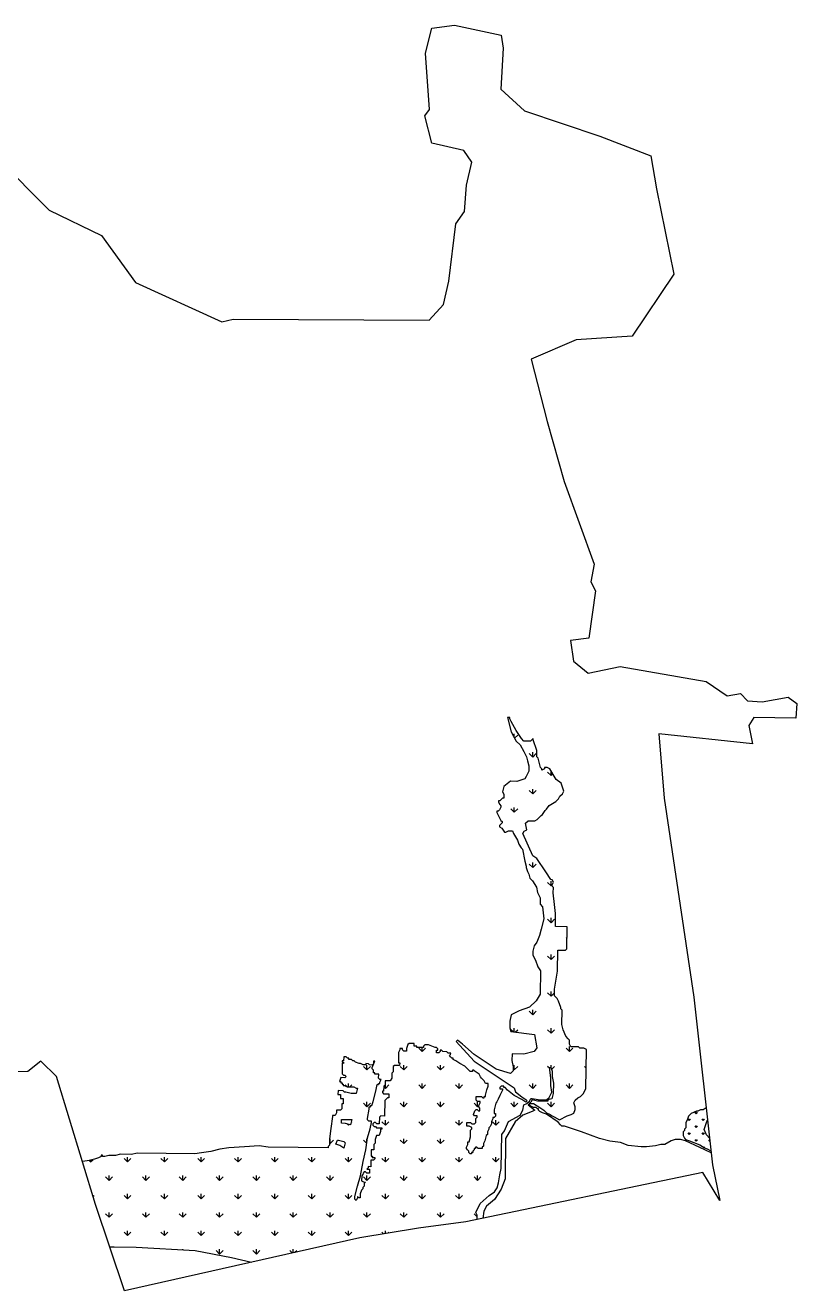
# Model space of a CAD drawing. Header units: metres. Extents: x 280246 to 285181, y 2051855 to 2056443.
# Drawn here: x 282812 to 285181, y 2051855 to 2055744 of the extents above; entities that cross this region are included whole.
import ezdxf

# ---------------------------------------------------------------- set-up
doc = ezdxf.new("R2010")
doc.units = ezdxf.units.M
doc.header["$MEASUREMENT"] = 0
doc.layers.add('MANGROOVES', color=112, linetype='Continuous')
doc.layers.add('village', color=3, linetype='Continuous')

msp = doc.modelspace()

# ---------------------------------------------------------------- linework, layer by layer
at = {"color": 3, "flags": 128}
msp.add_lwpolyline([(285154.2, 2053678.4), (285180.8, 2053659.2)], dxfattribs=at)
at = {"layer": 'MANGROOVES'}
for p, q in [((284300.2, 2053616.4), (284292.2, 2053616.5)), ((284292.2, 2053616.5), (284303.6, 2053572.3)), ((284300.1, 2053612.4), (284300.2, 2053616.4)), ((284304, 2053604.3), (284300.1, 2053612.4)), ((284319.7, 2053576.1), (284304, 2053604.3)), ((284335.4, 2053551.8), (284319.7, 2053576.1)), ((284303.6, 2053572.3), (284319.3, 2053544)), ((284319.3, 2053544), (284331.1, 2053531.9)), ((284343.3, 2053543.7), (284335.4, 2053551.8)), ((284363.3, 2053543.4), (284343.3, 2053543.7)), ((284367.4, 2053547.4), (284363.3, 2053543.4)), ((284371.4, 2053551.4), (284367.4, 2053547.4)), ((284371.4, 2053547.3), (284371.4, 2053551.4)), ((284383, 2053515.1), (284371.4, 2053547.3)), ((284331.1, 2053531.9), (284342.9, 2053511.7)), ((284342.9, 2053511.7), (284350.7, 2053495.5)), ((284382.7, 2053495.1), (284383, 2053515.1)), ((284350.7, 2053495.5), (284354.5, 2053483.5)), ((284354.5, 2053483.5), (284358.3, 2053467.4)), ((284358.3, 2053467.4), (284358.1, 2053451.4)), ((284386.7, 2053491), (284382.7, 2053495.1)), ((284394.3, 2053462.9), (284386.7, 2053491)), ((284398.2, 2053458.8), (284394.3, 2053462.9)), ((284398.2, 2053454.8), (284398.2, 2053458.8)), ((284406.3, 2053458.7), (284398.2, 2053454.8)), ((284414.3, 2053462.6), (284406.3, 2053462.7)), ((284406.3, 2053462.7), (284406.3, 2053458.7)), ((284422.3, 2053458.5), (284414.3, 2053462.6)), ((284441.9, 2053426.2), (284422.3, 2053458.5)), ((284301.6, 2053420.1), (284281.3, 2053404.3)), ((284321.6, 2053419.8), (284301.6, 2053420.1)), ((284345.7, 2053427.5), (284321.6, 2053419.8)), ((284349.9, 2053435.4), (284345.7, 2053427.5)), ((284358.1, 2053451.4), (284349.9, 2053435.4)), ((284457.7, 2053414), (284441.9, 2053426.2)), ((284281.3, 2053404.3), (284277.1, 2053388.3)), ((284277.1, 2053388.3), (284281, 2053380.3)), ((284281, 2053380.3), (284280.9, 2053368.2)), ((284453.2, 2053374), (284461.3, 2053381.9)), ((284465.4, 2053389.8), (284457.7, 2053414)), ((284461.3, 2053381.9), (284465.4, 2053389.8)), ((284268.7, 2053360.4), (284264.7, 2053360.4)), ((284264.7, 2053360.4), (284264.7, 2053356.4)), ((284264.7, 2053356.4), (284268.6, 2053348.4)), ((284268.6, 2053348.4), (284272.5, 2053344.3)), ((284272.8, 2053364.3), (284268.7, 2053360.4)), ((284272.5, 2053344.3), (284272.5, 2053340.3)), ((284276.9, 2053368.3), (284272.8, 2053364.3)), ((284280.9, 2053368.2), (284276.9, 2053368.3)), ((284412.6, 2053334.4), (284420.8, 2053346.3)), ((284420.8, 2053346.3), (284441, 2053358.1)), ((284441, 2053358.1), (284449.1, 2053366)), ((284449.1, 2053366), (284453.2, 2053374)), ((284260.3, 2053328.4), (284260.2, 2053324.4)), ((284260.2, 2053324.4), (284264.1, 2053316.4)), ((284264.3, 2053328.4), (284260.3, 2053328.4)), ((284264.1, 2053316.4), (284271.9, 2053300.2)), ((284268.4, 2053332.3), (284264.3, 2053328.4)), ((284272.5, 2053340.3), (284268.4, 2053332.3)), ((284376.1, 2053298.8), (284384.2, 2053302.7)), ((284384.2, 2053302.7), (284388.2, 2053306.7)), ((284388.2, 2053306.7), (284396.3, 2053314.6)), ((284396.3, 2053314.6), (284400.4, 2053318.6)), ((284400.4, 2053318.6), (284408.6, 2053330.5)), ((284408.6, 2053330.5), (284412.6, 2053334.4)), ((284271.8, 2053288.2), (284267.7, 2053284.3)), ((284267.7, 2053284.3), (284267.7, 2053280.3)), ((284267.7, 2053280.3), (284275.6, 2053276.1)), ((284275.8, 2053292.2), (284271.8, 2053288.2)), ((284271.9, 2053300.2), (284275.9, 2053296.2)), ((284275.6, 2053276.1), (284283.5, 2053264)), ((284275.9, 2053296.2), (284275.8, 2053292.2)), ((284283.5, 2053264), (284287.5, 2053264)), ((284287.5, 2053264), (284295.5, 2053267.9)), ((284295.5, 2053267.9), (284307.6, 2053267.7)), ((284307.6, 2053267.7), (284311.5, 2053259.6)), ((284339.5, 2053259.3), (284343.6, 2053267.2)), ((284343.6, 2053267.2), (284351.7, 2053271.1)), ((284347.9, 2053291.2), (284356.1, 2053299.1)), ((284351.7, 2053271.1), (284347.9, 2053291.2)), ((284356.1, 2053299.1), (284376.1, 2053298.8)), ((284311.5, 2053259.6), (284323.2, 2053239.4)), ((284323.2, 2053239.4), (284327.1, 2053227.4)), ((284327.1, 2053227.4), (284334.9, 2053215.2)), ((284370.6, 2053190.7), (284339.5, 2053259.3)), ((284334.9, 2053215.2), (284338.9, 2053211.2)), ((284338.9, 2053211.2), (284346.4, 2053175)), ((284382.6, 2053182.6), (284370.6, 2053190.7)), ((284346.4, 2053175), (284350.2, 2053158.9)), ((284350.2, 2053158.9), (284350.1, 2053154.9)), ((284350.1, 2053154.9), (284354, 2053142.9)), ((284410.1, 2053142.1), (284382.6, 2053182.6)), ((284354, 2053142.9), (284357.9, 2053134.8)), ((284357.9, 2053134.8), (284361.7, 2053122.7)), ((284361.7, 2053122.7), (284369.6, 2053114.6)), ((284369.6, 2053114.6), (284381.4, 2053094.4)), ((284425.8, 2053117.9), (284410.1, 2053142.1)), ((284429.8, 2053117.8), (284425.8, 2053117.9)), ((284429.6, 2053101.8), (284433.7, 2053109.8)), ((284433.7, 2053109.8), (284429.8, 2053117.8)), ((284381.4, 2053094.4), (284385.2, 2053078.3)), ((284385.2, 2053078.3), (284393, 2053062.2)), ((284429.5, 2053097.8), (284429.6, 2053101.8)), ((284433.5, 2053093.7), (284429.5, 2053097.8)), ((284433.2, 2053077.7), (284433.5, 2053093.7)), ((284436.8, 2053041.6), (284433.2, 2053077.7)), ((284393, 2053062.2), (284392.7, 2053042.2)), ((284392.7, 2053042.2), (284400.6, 2053034.1)), ((284400.6, 2053034.1), (284404.1, 2052997.9)), ((284440.4, 2053013.5), (284436.8, 2053041.6)), ((284404.1, 2052997.9), (284395.7, 2052966)), ((284439.9, 2052973.4), (284440.4, 2053013.5)), ((284395.7, 2052966), (284391.4, 2052946)), ((284475.9, 2052973), (284439.9, 2052973.4)), ((284475, 2052904.8), (284475.9, 2052973)), ((284375, 2052914.2), (284370.8, 2052898.2)), ((284383.1, 2052926.1), (284375, 2052914.2)), ((284391.4, 2052946), (284383.1, 2052926.1)), ((284370.8, 2052898.2), (284370.6, 2052886.2)), ((284370.6, 2052886.2), (284378.4, 2052870.1)), ((284446.1, 2052837.1), (284446.9, 2052901.2)), ((284446.9, 2052901.2), (284471, 2052900.9)), ((284471, 2052900.9), (284475, 2052904.8)), ((284378.4, 2052870.1), (284386.1, 2052849.9)), ((284386.1, 2052849.9), (284394, 2052837.8)), ((284394, 2052837.8), (284393, 2052765.7)), ((284437.3, 2052781.1), (284446.1, 2052837.1)), ((284393, 2052765.7), (284380.8, 2052745.8)), ((284437, 2052761.1), (284437.3, 2052781.1)), ((284445, 2052753), (284437, 2052761.1)), ((284360.5, 2052726.1), (284328.3, 2052714.5)), ((284380.8, 2052745.8), (284360.5, 2052726.1)), ((284448.8, 2052744.9), (284445, 2052753)), ((284456.6, 2052724.8), (284448.8, 2052744.9)), ((284456.5, 2052720.8), (284456.6, 2052724.8)), ((284460.5, 2052716.7), (284456.5, 2052720.8)), ((284299.8, 2052682.8), (284299.5, 2052662.7)), ((284304.1, 2052702.8), (284299.8, 2052682.8)), ((284328.3, 2052714.5), (284304.1, 2052702.8)), ((284459.9, 2052672.6), (284460.5, 2052716.7)), ((284299.5, 2052662.7), (284303.4, 2052650.7)), ((284303.4, 2052650.7), (284375.4, 2052641.7)), ((284375.4, 2052641.7), (284382.8, 2052601.5)), ((284463.7, 2052656.6), (284459.9, 2052672.6)), ((284471.4, 2052636.4), (284463.7, 2052656.6)), ((283986.3, 2052610.8), (283982.2, 2052598.8)), ((283990.4, 2052614.8), (283986.3, 2052610.8)), ((284006.4, 2052614.6), (283990.4, 2052614.8)), ((284006.3, 2052606.5), (284006.4, 2052614.6)), ((284014.3, 2052606.4), (284006.3, 2052606.5)), ((284014.3, 2052602.4), (284014.3, 2052606.4)), ((284034.3, 2052602.2), (284014.3, 2052602.4)), ((284038.4, 2052610.1), (284034.3, 2052606.2)), ((284034.3, 2052606.2), (284034.3, 2052602.2)), ((284050.4, 2052610), (284038.4, 2052610.1)), ((284070.3, 2052601.7), (284050.4, 2052610)), ((284138.8, 2052624.8), (284134.7, 2052620.9)), ((284134.7, 2052620.9), (284190, 2052560)), ((284154.6, 2052612.6), (284138.8, 2052624.8)), ((284190.2, 2052580.1), (284154.6, 2052612.6)), ((284479.3, 2052628.3), (284471.4, 2052636.4)), ((284483.3, 2052624.2), (284479.3, 2052628.3)), ((284483.1, 2052612.2), (284483.3, 2052624.2)), ((284487, 2052604.2), (284483.1, 2052612.2)), ((284511.1, 2052603.8), (284487, 2052604.2)), ((284515, 2052599.8), (284511.1, 2052603.8)), ((283789.5, 2052573.4), (283789.4, 2052561.3)), ((283797.5, 2052573.3), (283789.5, 2052573.4)), ((283801.5, 2052569.2), (283797.5, 2052573.3)), ((283805.5, 2052569.1), (283801.5, 2052569.2)), ((283805.4, 2052565.1), (283805.5, 2052569.1)), ((283813.4, 2052565), (283805.4, 2052565.1)), ((283817.4, 2052561), (283813.4, 2052565)), ((283958, 2052587.1), (283957.5, 2052555.1)), ((283962.1, 2052595.1), (283958, 2052587.1)), ((283970.1, 2052599), (283962.1, 2052599.1)), ((283962.1, 2052599.1), (283962.1, 2052595.1)), ((283970.1, 2052595), (283970.1, 2052599)), ((283974, 2052590.9), (283970.1, 2052595)), ((283982.1, 2052590.8), (283974, 2052590.9)), ((283982.2, 2052598.8), (283982.1, 2052590.8)), ((284074.3, 2052601.6), (284070.3, 2052601.7)), ((284074.1, 2052585.6), (284074.2, 2052593.6)), ((284082.1, 2052585.5), (284074.1, 2052585.6)), ((284074.2, 2052593.6), (284078.2, 2052593.6)), ((284078.3, 2052597.6), (284074.3, 2052601.6)), ((284078.2, 2052593.6), (284078.3, 2052597.6)), ((284086.2, 2052589.5), (284082.1, 2052585.5)), ((284086.3, 2052593.5), (284086.2, 2052589.5)), ((284090.3, 2052593.4), (284086.3, 2052593.5)), ((284094.2, 2052589.3), (284090.3, 2052593.4)), ((284106.2, 2052589.2), (284094.2, 2052589.3)), ((284110.2, 2052585.1), (284106.2, 2052589.2)), ((284118.2, 2052585), (284110.2, 2052585.1)), ((284114.1, 2052577.1), (284118.1, 2052581)), ((284118, 2052573), (284114.1, 2052577.1)), ((284122, 2052568.9), (284118, 2052573)), ((284118.1, 2052581), (284118.2, 2052585)), ((284126, 2052568.9), (284122, 2052568.9)), ((284125.9, 2052564.9), (284126, 2052568.9)), ((284133.9, 2052560.8), (284125.9, 2052564.9)), ((284257.8, 2052535.1), (284190.2, 2052580.1)), ((284306.5, 2052582.5), (284306.2, 2052562.5)), ((284342.5, 2052582), (284306.5, 2052582.5)), ((284374.7, 2052589.6), (284342.5, 2052582)), ((284382.8, 2052601.5), (284374.7, 2052589.6)), ((284527, 2052599.6), (284515, 2052599.8)), ((284535, 2052595.5), (284527, 2052599.6)), ((284533.4, 2052475.3), (284535, 2052595.5)), ((283785.2, 2052553.4), (283784.8, 2052521.3)), ((283789.4, 2052561.3), (283784.9, 2052561.3)), ((283784.9, 2052561.3), (283785.3, 2052557.4)), ((283789.3, 2052553.3), (283785.2, 2052553.4)), ((283785.3, 2052557.4), (283789.3, 2052557.3)), ((283789.3, 2052557.3), (283789.3, 2052553.3)), ((283821.4, 2052560.9), (283817.4, 2052561)), ((283825.4, 2052556.9), (283821.4, 2052560.9)), ((283837.3, 2052552.7), (283825.4, 2052556.9)), ((283841.3, 2052552.6), (283837.3, 2052552.7)), ((283849.3, 2052548.5), (283841.3, 2052552.6)), ((283857.3, 2052548.4), (283849.3, 2052548.5)), ((283865.4, 2052552.3), (283857.3, 2052552.4)), ((283857.3, 2052552.4), (283857.3, 2052548.4)), ((283869.3, 2052548.3), (283865.4, 2052552.3)), ((283877.3, 2052548.2), (283869.3, 2052548.3)), ((283877.2, 2052540.1), (283885.5, 2052560.1)), ((283877.2, 2052536.1), (283877.2, 2052540.1)), ((283881.1, 2052532.1), (283877.2, 2052536.1)), ((283881.4, 2052552.1), (283877.3, 2052548.2)), ((283881, 2052524.1), (283881.1, 2052532.1)), ((283881.5, 2052560.1), (283881.4, 2052552.1)), ((283885.5, 2052560.1), (283881.5, 2052560.1)), ((283941.1, 2052527.3), (283937.1, 2052523.3)), ((283941.4, 2052543.3), (283941.1, 2052527.3)), ((283945.4, 2052547.2), (283941.4, 2052543.3)), ((283961.4, 2052547), (283945.4, 2052547.2)), ((283957.5, 2052555.1), (283961.5, 2052555)), ((283961.5, 2052555), (283961.4, 2052547)), ((284145.8, 2052552.6), (284133.9, 2052560.8)), ((284161.7, 2052544.4), (284145.8, 2052552.6)), ((284165.7, 2052540.3), (284161.7, 2052544.4)), ((284177.5, 2052528.1), (284165.7, 2052540.3)), ((284185.5, 2052528), (284177.5, 2052528.1)), ((284185.6, 2052532), (284185.5, 2052528)), ((284189.6, 2052532), (284185.6, 2052532)), ((284193.6, 2052527.9), (284189.6, 2052532)), ((284190, 2052560), (284313.1, 2052478.2)), ((284205.5, 2052519.7), (284193.6, 2052527.9)), ((284301.7, 2052522.5), (284257.8, 2052535.1)), ((284309.8, 2052530.4), (284301.7, 2052522.5)), ((284306.2, 2052562.5), (284309.9, 2052542.4)), ((284309.9, 2052542.4), (284309.8, 2052530.4)), ((284425.7, 2052508.8), (284422.1, 2052540.9)), ((284422.1, 2052540.9), (284426.1, 2052540.9)), ((284426.1, 2052540.9), (284429.9, 2052528.8)), ((284429.9, 2052528.8), (284429.7, 2052512.8)), ((283780.7, 2052509.4), (283776.5, 2052497.4)), ((283776.5, 2052497.4), (283780.5, 2052497.3)), ((283780.5, 2052497.3), (283780.4, 2052493.3)), ((283780.4, 2052493.3), (283784.4, 2052493.3)), ((283792.7, 2052509.2), (283780.7, 2052509.4)), ((283784.4, 2052493.3), (283784.4, 2052489.3)), ((283784.4, 2052489.3), (283788.4, 2052489.2)), ((283784.8, 2052521.3), (283788.8, 2052517.3)), ((283788.4, 2052489.2), (283788.3, 2052485.2)), ((283788.8, 2052517.3), (283792.8, 2052517.2)), ((283796.7, 2052513.2), (283792.7, 2052509.2)), ((283792.8, 2052517.2), (283796.7, 2052513.2)), ((283885, 2052524), (283881, 2052524.1)), ((283885, 2052520), (283885, 2052524)), ((283897, 2052519.8), (283885, 2052520)), ((283888.3, 2052467.9), (283892.5, 2052487.8)), ((283892.5, 2052487.8), (283896.6, 2052487.8)), ((283896.6, 2052487.8), (283896.6, 2052491.8)), ((283896.6, 2052491.8), (283900.6, 2052491.7)), ((283896.8, 2052507.8), (283897, 2052519.8)), ((283900.8, 2052503.8), (283896.8, 2052507.8)), ((283900.6, 2052491.7), (283900.7, 2052495.7)), ((283900.7, 2052495.7), (283904.8, 2052503.7)), ((283904.8, 2052503.7), (283900.8, 2052503.8)), ((283916.6, 2052487.5), (283912.5, 2052483.6)), ((283916.7, 2052499.5), (283916.6, 2052487.5)), ((283932.8, 2052499.3), (283916.7, 2052499.5)), ((283936.9, 2052507.3), (283932.8, 2052499.3)), ((283937.1, 2052523.3), (283936.9, 2052507.3)), ((284209.4, 2052511.7), (284205.5, 2052519.7)), ((284213.3, 2052507.6), (284209.4, 2052511.7)), ((284221.2, 2052499.5), (284213.3, 2052507.6)), ((284225.1, 2052491.4), (284221.2, 2052499.5)), ((284233.1, 2052491.3), (284225.1, 2052491.4)), ((284233, 2052483.3), (284233.1, 2052491.3)), ((284425.4, 2052484.8), (284425.7, 2052508.8)), ((284429.7, 2052512.8), (284433.5, 2052492.7)), ((284433.5, 2052492.7), (284433, 2052460.6)), ((283772.1, 2052469.4), (283772, 2052457.4)), ((283772, 2052457.4), (283780, 2052457.3)), ((283788.1, 2052469.2), (283772.1, 2052469.4)), ((283780, 2052457.3), (283779.8, 2052445.3)), ((283792.1, 2052465.1), (283788.1, 2052469.2)), ((283788.3, 2052485.2), (283792.4, 2052485.2)), ((283796.1, 2052465.1), (283792.1, 2052465.1)), ((283792.4, 2052485.2), (283800.3, 2052481.1)), ((283812.1, 2052460.9), (283796.1, 2052465.1)), ((283800.3, 2052481.1), (283820.3, 2052480.8)), ((283828.1, 2052460.7), (283812.1, 2052460.9)), ((283820.3, 2052480.8), (283828.3, 2052476.7)), ((283832.3, 2052476.6), (283828.1, 2052460.7)), ((283828.3, 2052476.7), (283832.3, 2052476.6)), ((283879.8, 2052435.9), (283888.3, 2052467.9)), ((283912.3, 2052467.5), (283908.3, 2052467.6)), ((283908.3, 2052467.6), (283908.3, 2052463.6)), ((283908.3, 2052463.6), (283912.2, 2052459.5)), ((283912.2, 2052459.5), (283928.2, 2052459.3)), ((283912.5, 2052483.6), (283912.3, 2052467.5)), ((283924.1, 2052447.4), (283920, 2052443.4)), ((283928.1, 2052447.3), (283924.1, 2052447.4)), ((283928.2, 2052459.3), (283928.1, 2052447.3)), ((284196.4, 2052439.7), (284196.6, 2052451.7)), ((284196.6, 2052451.7), (284212.6, 2052451.5)), ((284212.6, 2052451.5), (284216.5, 2052447.5)), ((284216.5, 2052447.5), (284220.5, 2052447.4)), ((284220.5, 2052447.4), (284220.6, 2052451.4)), ((284220.6, 2052451.4), (284224.6, 2052451.4)), ((284224.6, 2052455.4), (284228.9, 2052471.4)), ((284224.6, 2052451.4), (284224.6, 2052455.4)), ((284228.9, 2052471.4), (284233, 2052483.3)), ((284268.7, 2052454.8), (284264.5, 2052442.8)), ((284276.9, 2052470.7), (284268.7, 2052454.8)), ((284273.1, 2052482.8), (284269, 2052478.8)), ((284269, 2052478.8), (284269, 2052474.8)), ((284269, 2052474.8), (284277, 2052474.7)), ((284281.1, 2052482.7), (284273.1, 2052482.8)), ((284277, 2052474.7), (284276.9, 2052470.7)), ((284281, 2052478.7), (284281.1, 2052482.7)), ((284285.1, 2052478.6), (284281, 2052478.7)), ((284293, 2052470.5), (284285.1, 2052478.6)), ((284312.8, 2052454.2), (284293, 2052470.5)), ((284336.6, 2052441.9), (284312.8, 2052454.2)), ((284313.1, 2052478.2), (284316.9, 2052466.2)), ((284316.9, 2052466.2), (284336.8, 2052449.9)), ((284336.8, 2052449.9), (284348.7, 2052441.7)), ((284412.8, 2052440.9), (284420.9, 2052448.8)), ((284420.9, 2052448.8), (284429.1, 2052464.7)), ((284429.1, 2052464.7), (284425.4, 2052484.8)), ((284433, 2052460.6), (284428.8, 2052444.6)), ((284500.9, 2052439.7), (284509, 2052447.6)), ((284509, 2052447.6), (284517.1, 2052451.5)), ((284517.1, 2052451.5), (284525.2, 2052459.4)), ((284525.2, 2052459.4), (284533.4, 2052475.3)), ((283767.3, 2052409.4), (283767.2, 2052401.4)), ((283779.3, 2052409.2), (283767.3, 2052409.4)), ((283783.4, 2052413.2), (283779.3, 2052409.2)), ((283779.8, 2052445.3), (283787.8, 2052445.2)), ((283783.6, 2052429.2), (283783.4, 2052413.2)), ((283787.6, 2052429.1), (283783.6, 2052429.2)), ((283787.8, 2052445.2), (283787.6, 2052429.1)), ((283863.1, 2052384.1), (283867.5, 2052412)), ((283867.5, 2052412), (283867.6, 2052420.1)), ((283867.6, 2052420.1), (283871.6, 2052420)), ((283871.6, 2052420), (283871.7, 2052424)), ((283871.7, 2052424), (283875.7, 2052424)), ((283875.7, 2052424), (283879.8, 2052435.9)), ((283915.9, 2052439.4), (283915.3, 2052391.4)), ((283920, 2052443.4), (283915.9, 2052439.4)), ((284187.8, 2052395.8), (284192, 2052407.7)), ((284192, 2052407.7), (284196, 2052411.7)), ((284196, 2052411.7), (284200, 2052411.6)), ((284200.3, 2052435.7), (284196.4, 2052439.7)), ((284200, 2052411.6), (284204, 2052407.6)), ((284208.4, 2052435.6), (284200.3, 2052435.7)), ((284204, 2052407.6), (284208, 2052407.5)), ((284204.1, 2052419.6), (284204.2, 2052423.6)), ((284208.1, 2052415.5), (284204.1, 2052419.6)), ((284204.2, 2052423.6), (284208.3, 2052431.6)), ((284208, 2052407.5), (284208.1, 2052415.5)), ((284208.3, 2052431.6), (284208.4, 2052435.6)), ((284252.1, 2052410.9), (284251.9, 2052398.9)), ((284256.4, 2052430.9), (284252.1, 2052410.9)), ((284260.4, 2052434.9), (284256.4, 2052430.9)), ((284264.5, 2052442.8), (284260.4, 2052434.9)), ((284332, 2052393.8), (284340.2, 2052409.8)), ((284348.7, 2052434.3), (284336.6, 2052441.9)), ((284340.2, 2052409.8), (284342.7, 2052425.7)), ((284342.7, 2052425.7), (284352.5, 2052429.6)), ((284348.7, 2052441.7), (284352.6, 2052437.6)), ((284352.6, 2052437.6), (284348.7, 2052434.3)), ((284352.5, 2052429.6), (284360.6, 2052437.5)), ((284360.5, 2052429.5), (284356.5, 2052425.6)), ((284356.5, 2052425.6), (284376.3, 2052409.3)), ((284364.6, 2052433.5), (284360.5, 2052429.5)), ((284360.5, 2052425.5), (284360.5, 2052429.5)), ((284360.5, 2052429.5), (284372.5, 2052429.4)), ((284364.4, 2052421.5), (284360.5, 2052425.5)), ((284360.6, 2052437.5), (284364.7, 2052445.5)), ((284372.4, 2052417.4), (284364.4, 2052421.5)), ((284368.7, 2052441.4), (284364.6, 2052433.5)), ((284364.7, 2052445.5), (284368.7, 2052445.4)), ((284376.3, 2052409.3), (284368.2, 2052405.4)), ((284368.7, 2052445.4), (284392.7, 2052441.1)), ((284384.7, 2052437.2), (284368.7, 2052441.4)), ((284380.4, 2052417.2), (284372.4, 2052417.4)), ((284372.5, 2052429.4), (284392.4, 2052417.1)), ((284384.3, 2052413.2), (284380.4, 2052417.2)), ((284388.3, 2052413.1), (284384.3, 2052413.2)), ((284416.7, 2052436.8), (284384.7, 2052437.2)), ((284388.3, 2052409.1), (284388.3, 2052413.1)), ((284392.2, 2052405.1), (284388.3, 2052409.1)), ((284392.4, 2052417.1), (284404.3, 2052408.9)), ((284392.7, 2052441.1), (284412.8, 2052440.9)), ((284404.3, 2052408.9), (284412.2, 2052400.8)), ((284416.8, 2052440.8), (284416.7, 2052436.8)), ((284428.8, 2052444.6), (284416.8, 2052440.8)), ((284496.3, 2052399.7), (284500.5, 2052411.6)), ((284496.8, 2052431.7), (284500.9, 2052439.7)), ((284500.6, 2052419.7), (284496.8, 2052431.7)), ((284500.5, 2052411.6), (284500.6, 2052419.7)), ((284885.1, 2052410.5), (284877, 2052406.6)), ((284893.1, 2052410.4), (284885.1, 2052410.5)), ((284902.9, 2052416.8), (284893.1, 2052410.4)), ((283755, 2052389.5), (283750.5, 2052353.5)), ((283755.1, 2052393.5), (283755, 2052389.5)), ((283763.1, 2052393.4), (283755.1, 2052393.5)), ((283767.2, 2052401.4), (283763.1, 2052393.4)), ((283782.8, 2052369.1), (283783, 2052381.1)), ((283794.8, 2052368.9), (283782.8, 2052369.1)), ((283782.8, 2052369.1), (283782.8, 2052369.1)), ((283783, 2052381.1), (283787, 2052381.1)), ((283787, 2052381.1), (283815, 2052380.7)), ((283810.8, 2052364.7), (283794.8, 2052368.9)), ((283815, 2052380.7), (283810.8, 2052364.7)), ((283863.1, 2052380), (283863.1, 2052384.1)), ((283867, 2052376), (283863.1, 2052380)), ((283875, 2052375.9), (283867, 2052376)), ((283870.7, 2052351.9), (283875, 2052371.9)), ((283875, 2052371.9), (283875, 2052375.9)), ((283883, 2052371.8), (283878.9, 2052367.8)), ((283887, 2052371.7), (283883, 2052371.8)), ((283890.9, 2052367.7), (283887, 2052371.7)), ((283899.2, 2052387.6), (283899, 2052367.5)), ((283903.3, 2052391.5), (283899.2, 2052387.6)), ((283915.3, 2052391.4), (283903.3, 2052391.5)), ((284167.3, 2052360), (284167.4, 2052372)), ((284167.4, 2052372), (284179.5, 2052371.8)), ((284179.5, 2052371.8), (284183.4, 2052367.8)), ((284191.7, 2052391.7), (284187.8, 2052395.8)), ((284191.4, 2052367.7), (284195.5, 2052371.6)), ((284199.8, 2052391.6), (284191.7, 2052391.7)), ((284195.5, 2052371.6), (284195.6, 2052383.6)), ((284195.6, 2052383.6), (284199.7, 2052387.6)), ((284199.7, 2052387.6), (284199.8, 2052391.6)), ((284243.6, 2052375), (284243.5, 2052367)), ((284247.7, 2052382.9), (284243.6, 2052375)), ((284247.8, 2052387), (284247.7, 2052382.9)), ((284251.8, 2052386.9), (284247.8, 2052387)), ((284255.8, 2052390.9), (284251.8, 2052386.9)), ((284251.9, 2052398.9), (284255.9, 2052398.9)), ((284255.9, 2052398.9), (284255.8, 2052390.9)), ((284283.3, 2052346.4), (284295.7, 2052374.3)), ((284315.7, 2052374), (284287, 2052322.3)), ((284295.7, 2052374.3), (284332, 2052393.8)), ((284340, 2052393.7), (284315.7, 2052374)), ((284368.2, 2052405.4), (284340, 2052393.7)), ((284400.2, 2052401), (284392.2, 2052405.1)), ((284412.2, 2052396.8), (284400.2, 2052401)), ((284412.2, 2052400.8), (284424.2, 2052396.6)), ((284447.9, 2052372.3), (284412.2, 2052396.8)), ((284424.2, 2052396.6), (284428.1, 2052392.6)), ((284428.1, 2052392.6), (284436.1, 2052388.5)), ((284436.1, 2052388.5), (284452, 2052380.2)), ((284455.8, 2052364.1), (284447.9, 2052372.3)), ((284452, 2052380.2), (284476.2, 2052391.9)), ((284476.2, 2052391.9), (284488.3, 2052395.8)), ((284488.3, 2052395.8), (284496.3, 2052399.7)), ((284840.5, 2052371.1), (284840.3, 2052355)), ((284844.6, 2052379), (284840.5, 2052371.1)), ((284848.8, 2052391), (284844.6, 2052379)), ((284852.8, 2052394.9), (284848.8, 2052391)), ((284856.9, 2052398.9), (284852.8, 2052394.9)), ((284873, 2052406.7), (284856.9, 2052398.9)), ((284877, 2052406.6), (284873, 2052406.7)), ((284896.3, 2052350.3), (284904.7, 2052374.2)), ((284904.7, 2052374.2), (284907.3, 2052378)), ((283750.5, 2052353.5), (283746.1, 2052321.5)), ((283862.3, 2052324), (283870.7, 2052351.9)), ((283878.9, 2052367.8), (283878.9, 2052363.8)), ((283878.9, 2052363.8), (283882.8, 2052359.7)), ((283882.8, 2052359.7), (283886.8, 2052359.7)), ((283890.5, 2052331.6), (283886.3, 2052319.6)), ((283886.8, 2052359.7), (283890.8, 2052355.6)), ((283898.5, 2052331.5), (283890.5, 2052331.6)), ((283890.8, 2052355.6), (283906.8, 2052355.4)), ((283899, 2052367.5), (283890.9, 2052367.7)), ((283902.6, 2052343.5), (283898.5, 2052331.5)), ((283902.8, 2052351.5), (283902.6, 2052343.5)), ((283906.8, 2052351.4), (283902.8, 2052351.5)), ((283906.8, 2052355.4), (283906.8, 2052351.4)), ((284175.3, 2052359.9), (284167.3, 2052360)), ((284183.3, 2052355.8), (284175.3, 2052359.9)), ((284178.9, 2052327.8), (284179.1, 2052347.8)), ((284179.1, 2052347.8), (284183.2, 2052351.7)), ((284183.2, 2052351.7), (284183.3, 2052355.8)), ((284183.4, 2052367.8), (284191.4, 2052367.7)), ((284227, 2052331.1), (284222.8, 2052315.2)), ((284231.1, 2052335.1), (284227, 2052331.1)), ((284231.2, 2052343.1), (284231.1, 2052335.1)), ((284235.3, 2052351.1), (284231.2, 2052343.1)), ((284239.4, 2052359), (284235.3, 2052355.1)), ((284235.3, 2052355.1), (284235.3, 2052351.1)), ((284243.5, 2052367), (284239.4, 2052359)), ((284273.7, 2052230.3), (284275.1, 2052334.5)), ((284275.1, 2052334.5), (284283.3, 2052346.4)), ((284459.8, 2052360.1), (284455.8, 2052364.1)), ((284467.8, 2052360), (284459.8, 2052360.1)), ((284479.7, 2052355.8), (284467.8, 2052360)), ((284519.6, 2052343.3), (284479.7, 2052355.8)), ((284575.4, 2052322.5), (284519.6, 2052343.3)), ((284832.1, 2052343.1), (284832, 2052331.1)), ((284832, 2052331.1), (284835.9, 2052323)), ((284836.2, 2052347.1), (284832.1, 2052343.1)), ((284840.3, 2052355), (284836.2, 2052351.1)), ((284836.2, 2052351.1), (284836.2, 2052347.1)), ((284904.1, 2052334.1), (284896.3, 2052350.3)), ((284913.6, 2052322), (284904.1, 2052334.1)), ((283437.2, 2052293.5), (283409.1, 2052289.9)), ((283485.4, 2052296.9), (283437.2, 2052293.5)), ((283529.5, 2052300.3), (283485.4, 2052296.9)), ((283557.5, 2052296), (283529.5, 2052300.3)), ((283741.7, 2052293.5), (283557.5, 2052296)), ((283741.8, 2052297.5), (283741.7, 2052293.5)), ((283745.8, 2052301.5), (283741.8, 2052297.5)), ((283746.1, 2052321.5), (283745.8, 2052301.5)), ((283765.9, 2052305.2), (283770.1, 2052317.2)), ((283777.9, 2052301), (283765.9, 2052305.2)), ((283765.9, 2052305.2), (283765.9, 2052305.2)), ((283770.1, 2052317.2), (283774.1, 2052317.1)), ((283774.1, 2052317.1), (283790.1, 2052312.9)), ((283789.8, 2052292.9), (283777.9, 2052301)), ((283794, 2052308.8), (283789.8, 2052292.9)), ((283790.1, 2052312.9), (283794, 2052308.8)), ((283857.8, 2052288), (283862.3, 2052324)), ((283882.1, 2052303.7), (283881.9, 2052287.6)), ((283886.1, 2052307.6), (283882.1, 2052303.7)), ((283886.3, 2052319.6), (283886.1, 2052307.6)), ((284166.4, 2052295.9), (284170.5, 2052303.8)), ((284166.4, 2052291.9), (284166.4, 2052295.9)), ((284170.3, 2052287.8), (284166.4, 2052291.9)), ((284170.5, 2052303.8), (284170.7, 2052311.8)), ((284170.7, 2052311.8), (284174.7, 2052311.8)), ((284174.7, 2052311.8), (284178.9, 2052327.8)), ((284194.4, 2052291.5), (284190.4, 2052291.5)), ((284190.4, 2052291.5), (284190.4, 2052287.5)), ((284194.5, 2052295.5), (284194.4, 2052291.5)), ((284198.5, 2052295.4), (284194.5, 2052295.5)), ((284202.4, 2052291.4), (284198.5, 2052295.4)), ((284214.5, 2052291.2), (284202.4, 2052291.4)), ((284218.6, 2052299.2), (284214.5, 2052295.2)), ((284214.5, 2052295.2), (284214.5, 2052291.2)), ((284218.7, 2052307.2), (284218.6, 2052299.2)), ((284222.8, 2052315.2), (284218.7, 2052307.2)), ((284287, 2052322.3), (284285.3, 2052198.1)), ((284607.4, 2052314), (284575.4, 2052322.5)), ((284639.4, 2052309.6), (284607.4, 2052314)), ((284663.3, 2052301.3), (284639.4, 2052309.6)), ((284703.3, 2052296.7), (284663.3, 2052301.3)), ((284719.3, 2052296.5), (284703.3, 2052296.7)), ((284747.4, 2052300.2), (284719.3, 2052296.5)), ((284763.5, 2052304), (284747.4, 2052300.2)), ((284775.5, 2052303.8), (284763.5, 2052304)), ((284795.7, 2052315.6), (284775.5, 2052303.8)), ((284807.8, 2052319.4), (284795.7, 2052315.6)), ((284823.8, 2052319.2), (284807.8, 2052319.4)), ((284839.8, 2052315), (284823.8, 2052319.2)), ((284835.9, 2052323), (284839.8, 2052319)), ((284839.8, 2052319), (284851.8, 2052314.8)), ((284883.6, 2052294.3), (284839.8, 2052315)), ((284851.8, 2052314.8), (284883.7, 2052302.4)), ((284918.5, 2052278.2), (284883.6, 2052294.3)), ((284883.7, 2052302.4), (284891.6, 2052298.2)), ((284891.6, 2052298.2), (284895.6, 2052294.2)), ((284895.6, 2052294.2), (284907.5, 2052290)), ((283008, 2052255.2), (282988, 2052251.4)), ((283024.1, 2052259), (283008, 2052255.2)), ((283036.2, 2052262.8), (283024.1, 2052259)), ((283044.3, 2052266.7), (283036.2, 2052262.8)), ((283048.3, 2052270.7), (283044.3, 2052270.7)), ((283044.3, 2052270.7), (283044.3, 2052266.7)), ((283048.3, 2052266.7), (283048.3, 2052270.7)), ((283056.3, 2052266.6), (283048.3, 2052266.7)), ((283068.3, 2052270.4), (283056.3, 2052266.6)), ((283088.4, 2052270.1), (283068.3, 2052270.4)), ((283104.4, 2052273.9), (283088.4, 2052270.1)), ((283136.5, 2052273.5), (283104.4, 2052273.9)), ((283156.6, 2052277.2), (283136.5, 2052273.5)), ((283332.8, 2052274.9), (283156.6, 2052277.2)), ((283352.9, 2052278.6), (283332.8, 2052274.9)), ((283381, 2052282.3), (283352.9, 2052278.6)), ((283409.1, 2052289.9), (283381, 2052282.3)), ((283840.8, 2052208), (283849.3, 2052252)), ((283849.3, 2052252), (283857.8, 2052288)), ((283873.4, 2052255.7), (283873.2, 2052235.7)), ((283881.4, 2052255.6), (283873.4, 2052255.7)), ((283873.9, 2052287.7), (283873.6, 2052267.7)), ((283873.6, 2052267.7), (283877.6, 2052267.7)), ((283881.9, 2052287.6), (283873.9, 2052287.7)), ((283877.6, 2052267.7), (283877.5, 2052263.6)), ((283877.5, 2052263.6), (283885.6, 2052263.5)), ((283885.5, 2052259.5), (283881.4, 2052255.6)), ((283885.6, 2052263.5), (283885.5, 2052259.5)), ((284174.3, 2052283.7), (284170.3, 2052287.8)), ((284174.2, 2052279.7), (284174.3, 2052283.7)), ((284178.2, 2052275.7), (284174.2, 2052279.7)), ((284182.2, 2052275.6), (284178.2, 2052275.7)), ((284186.3, 2052279.6), (284182.2, 2052279.6)), ((284182.2, 2052279.6), (284182.2, 2052275.6)), ((284190.4, 2052287.5), (284186.3, 2052283.6)), ((284186.3, 2052283.6), (284186.3, 2052279.6)), ((284907.5, 2052290), (284915.5, 2052285.9)), ((284915.5, 2052285.9), (284917.8, 2052284.7)), ((282988, 2052251.4), (282987.6, 2052251.3)), ((283848.9, 2052215.9), (283848.8, 2052211.9)), ((283852.9, 2052219.9), (283848.9, 2052215.9)), ((283856.9, 2052219.8), (283852.9, 2052219.9)), ((283860.9, 2052215.8), (283856.9, 2052219.8)), ((283868.9, 2052215.7), (283860.9, 2052215.8)), ((283865.1, 2052231.8), (283861, 2052227.8)), ((283861, 2052227.8), (283869.1, 2052227.7)), ((283865.2, 2052235.8), (283865.1, 2052231.8)), ((283873.2, 2052235.7), (283865.2, 2052235.8)), ((283869.1, 2052227.7), (283868.9, 2052215.7)), ((284269.5, 2052210.4), (284273.7, 2052230.3)), ((283823.9, 2052144.2), (283832.3, 2052176.1)), ((283832.3, 2052176.1), (283840.8, 2052208)), ((283844.8, 2052208), (283844.5, 2052192)), ((283844.5, 2052192), (283852.5, 2052187.8)), ((283848.8, 2052211.9), (283844.8, 2052208)), ((283852.3, 2052175.8), (283848.3, 2052171.9)), ((283852.4, 2052183.8), (283852.3, 2052175.8)), ((283856.5, 2052187.8), (283852.4, 2052183.8)), ((283852.5, 2052187.8), (283856.5, 2052187.8)), ((284260.9, 2052170.4), (284265.1, 2052186.4)), ((284265.1, 2052186.4), (284269.5, 2052210.4)), ((284285.3, 2052198.1), (284272.9, 2052166.2)), ((283823.8, 2052136.1), (283823.9, 2052144.2)), ((283827.7, 2052132.1), (283823.8, 2052136.1)), ((283831.8, 2052140), (283827.7, 2052132.1)), ((283831.9, 2052144), (283831.8, 2052140)), ((283835.8, 2052140), (283831.9, 2052144)), ((283839.8, 2052139.9), (283835.8, 2052140)), ((283840, 2052152), (283839.8, 2052139.9)), ((283844.2, 2052163.9), (283840, 2052152)), ((283848.2, 2052167.9), (283844.2, 2052163.9)), ((283848.3, 2052171.9), (283848.2, 2052167.9)), ((284208.2, 2052123), (284236.6, 2052146.7)), ((284236.6, 2052146.7), (284252.8, 2052158.5)), ((284272.9, 2052166.2), (284252.4, 2052134.4)), ((284252.8, 2052158.5), (284260.9, 2052170.4)), ((284195.8, 2052095.1), (284208.2, 2052123)), ((284219.9, 2052098.8), (284217, 2052076.6)), ((284228.1, 2052114.7), (284219.9, 2052098.8)), ((284252.4, 2052134.4), (284228.1, 2052114.7)), ((284199.7, 2052087.1), (284195.8, 2052095.1)), ((284199.5, 2052073), (284199.7, 2052087.1)), ((283071.4, 2051989.4), (283084.6, 2051989.7)), ((283084.6, 2051989.7), (283152.7, 2051988.8)), ((283152.7, 2051988.8), (283332.9, 2051978.4)), ((283332.9, 2051978.4), (283444.8, 2051956.9)), ((283444.8, 2051956.9), (283506.1, 2051942.4))]:
    msp.add_line(p, q, dxfattribs=at)
at = {"layer": 'MANGROOVES', "linetype": 'Continuous'}
for p, q in [((284313.5, 2053554.4), (284313.5, 2053566.2)), ((284314.6, 2053552.4), (284324.1, 2053561.8)), ((284370.1, 2053494.7), (284359.5, 2053505.3)), ((284370.1, 2053494.7), (284370.1, 2053509.7)), ((284370.1, 2053494.7), (284380.7, 2053505.3)), ((284426.6, 2053438.1), (284416, 2053448.7)), ((284426.6, 2053438.1), (284426.6, 2053451.3)), ((284426.6, 2053438.1), (284431.6, 2053443.1)), ((284370.1, 2053381.5), (284359.5, 2053392.1)), ((284370.1, 2053381.5), (284370.1, 2053396.5)), ((284370.1, 2053381.5), (284380.7, 2053392.1)), ((284313.5, 2053325), (284302.9, 2053335.6)), ((284313.5, 2053325), (284313.5, 2053340)), ((284313.5, 2053325), (284324.1, 2053335.6)), ((284370.1, 2053155.2), (284359.5, 2053165.9)), ((284370.1, 2053155.3), (284370.1, 2053170.3)), ((284370.1, 2053155.2), (284380.7, 2053165.9)), ((284426.6, 2053098.7), (284416, 2053109.3)), ((284426.6, 2053098.7), (284426.6, 2053113.7)), ((284426.6, 2053098.7), (284429.6, 2053101.6)), ((284426.6, 2052985.5), (284416, 2052996.2)), ((284426.6, 2052985.5), (284426.6, 2053000.5)), ((284426.6, 2052985.5), (284437.2, 2052996.2)), ((284475.4, 2052936.7), (284472.6, 2052939.6)), ((284426.6, 2052872.4), (284416, 2052883)), ((284426.6, 2052872.4), (284426.6, 2052887.4)), ((284426.6, 2052872.4), (284437.2, 2052883)), ((284426.6, 2052759.3), (284416, 2052769.9)), ((284426.6, 2052759.3), (284426.6, 2052774.3)), ((284426.6, 2052759.3), (284437.2, 2052769.8)), ((284370.1, 2052702.7), (284359.5, 2052713.3)), ((284370.1, 2052702.7), (284370.1, 2052717.7)), ((284370.1, 2052702.7), (284380.7, 2052713.3)), ((284309.7, 2052649.9), (284302.9, 2052656.7)), ((284313.5, 2052649.4), (284313.5, 2052661.1)), ((284316.4, 2052649.1), (284324.1, 2052656.7)), ((284426.6, 2052646.1), (284416, 2052656.7)), ((284426.6, 2052646.1), (284426.6, 2052661.1)), ((284426.6, 2052646.1), (284437.2, 2052656.7)), ((284030.7, 2052589.6), (284030.7, 2052602.2)), ((284483.2, 2052589.6), (284483.2, 2052604.6)), ((284030.7, 2052589.6), (284020, 2052600.2)), ((284030.7, 2052589.6), (284041.3, 2052600.2)), ((284153.9, 2052599.7), (284154.4, 2052600.2)), ((284483.2, 2052589.6), (284472.6, 2052600.2)), ((284483.2, 2052589.6), (284493.8, 2052600.2)), ((283860.9, 2052533), (283850.3, 2052543.6)), ((283860.9, 2052533), (283860.9, 2052548)), ((283860.9, 2052533), (283871.6, 2052543.6)), ((283974.1, 2052533), (283963.5, 2052543.6)), ((283974.1, 2052533), (283974.1, 2052548)), ((283974.1, 2052533), (283984.7, 2052543.6)), ((284087.2, 2052533), (284076.6, 2052543.6)), ((284087.2, 2052533), (284087.2, 2052548)), ((284087.2, 2052533), (284097.8, 2052543.6)), ((284313.5, 2052533), (284309.9, 2052536.6)), ((284313.5, 2052533), (284313.5, 2052548)), ((284313.5, 2052533), (284324.1, 2052543.6)), ((284422.5, 2052537.1), (284416, 2052543.6)), ((284426.6, 2052539.2), (284426.6, 2052548)), ((284428.1, 2052534.5), (284437.2, 2052543.6)), ((284534.2, 2052538.5), (284529.2, 2052543.6)), ((283799.1, 2052481.7), (283793.8, 2052487)), ((283804.4, 2052481), (283804.4, 2052491.4)), ((283808.9, 2052480.9), (283815, 2052487)), ((283917.5, 2052476.4), (283917.5, 2052491.4)), ((283917.5, 2052476.4), (283928.1, 2052487)), ((284030.7, 2052476.4), (284020, 2052487)), ((284030.7, 2052476.4), (284030.7, 2052491.4)), ((284030.7, 2052476.4), (284041.3, 2052487)), ((284143.8, 2052476.4), (284133.2, 2052487)), ((284143.8, 2052476.4), (284143.8, 2052491.4)), ((284143.8, 2052476.4), (284154.4, 2052487)), ((284370.1, 2052476.4), (284359.5, 2052487)), ((284370.1, 2052476.4), (284370.1, 2052491.4)), ((284370.1, 2052476.4), (284380.7, 2052487)), ((284483.2, 2052476.4), (284472.6, 2052487)), ((284483.2, 2052476.4), (284483.2, 2052491.4)), ((284483.2, 2052476.4), (284493.8, 2052487)), ((283917.5, 2052476.4), (283912.5, 2052481.4)), ((283860.9, 2052419.9), (283850.3, 2052430.5)), ((283860.9, 2052419.9), (283860.9, 2052434.9)), ((283860.9, 2052419.9), (283871.6, 2052430.5)), ((283974.1, 2052419.9), (283963.5, 2052430.5)), ((283974.1, 2052419.9), (283974.1, 2052434.9)), ((283974.1, 2052419.9), (283984.7, 2052430.5)), ((284087.2, 2052419.9), (284076.6, 2052430.5)), ((284087.2, 2052419.9), (284087.2, 2052434.9)), ((284087.2, 2052419.9), (284097.8, 2052430.5)), ((284200.4, 2052419.9), (284189.8, 2052430.5)), ((284200.4, 2052419.9), (284200.4, 2052434.9)), ((284200.4, 2052419.9), (284204.3, 2052423.8)), ((284313.5, 2052419.9), (284302.9, 2052430.5)), ((284313.5, 2052419.9), (284313.5, 2052434.9)), ((284313.5, 2052419.9), (284324.1, 2052430.5)), ((284426.6, 2052419.9), (284416, 2052430.5)), ((284426.6, 2052419.9), (284426.6, 2052434.9)), ((284426.6, 2052419.9), (284437.2, 2052430.5)), ((283812.6, 2052371.5), (283815, 2052373.9)), ((283917.5, 2052363.3), (283906.9, 2052373.9)), ((283917.5, 2052363.3), (283917.5, 2052378.3)), ((283917.5, 2052363.3), (283928.1, 2052373.9)), ((284030.7, 2052363.3), (284020, 2052373.9)), ((284030.7, 2052363.3), (284030.7, 2052378.3)), ((284030.7, 2052363.3), (284041.3, 2052373.9)), ((284143.8, 2052363.3), (284133.2, 2052373.9)), ((284143.8, 2052363.3), (284143.8, 2052378.3)), ((284143.8, 2052363.3), (284154.4, 2052373.9)), ((284256.9, 2052363.3), (284246.3, 2052373.9)), ((284256.9, 2052363.3), (284256.9, 2052378.3)), ((284256.9, 2052363.3), (284267.5, 2052373.9)), ((284850.9, 2052377.4), (284846.9, 2052381.4)), ((284850.9, 2052377.4), (284850.9, 2052383.1)), ((284850.9, 2052377.4), (284854.9, 2052381.4)), ((284872.1, 2052398.6), (284868.1, 2052402.6)), ((284872.1, 2052398.6), (284872.1, 2052404.3)), ((284872.1, 2052398.6), (284876.1, 2052402.6)), ((284893.3, 2052377.4), (284889.3, 2052381.4)), ((284893.3, 2052377.4), (284893.3, 2052383.1)), ((284893.3, 2052377.4), (284897.3, 2052381.4)), ((283804.4, 2052363.3), (283800.1, 2052367.5)), ((283804.4, 2052363.3), (283804.4, 2052366.4)), ((283804.4, 2052363.3), (283806.8, 2052365.8)), ((284850.9, 2052335), (284846.9, 2052339)), ((284850.9, 2052335), (284850.9, 2052340.6)), ((284850.9, 2052335), (284854.9, 2052339)), ((284872.1, 2052356.2), (284868.1, 2052360.2)), ((284872.1, 2052356.2), (284872.1, 2052361.8)), ((284872.1, 2052356.2), (284876.1, 2052360.2)), ((284893.3, 2052335), (284889.3, 2052339)), ((284893.3, 2052335), (284893.3, 2052340.6)), ((284893.3, 2052335), (284897.3, 2052339)), ((283747.8, 2052306.7), (283745.9, 2052308.6)), ((283747.8, 2052306.7), (283747.8, 2052321.7)), ((283747.8, 2052306.7), (283758.4, 2052317.3)), ((283860.3, 2052307.4), (283850.3, 2052317.3)), ((283860.9, 2052312.9), (283860.9, 2052321.7)), ((283974.1, 2052306.7), (283963.5, 2052317.3)), ((283974.1, 2052306.7), (283974.1, 2052321.7)), ((283974.1, 2052306.7), (283984.7, 2052317.3)), ((284087.2, 2052306.7), (284076.6, 2052317.3)), ((284087.2, 2052306.7), (284087.2, 2052321.7)), ((284087.2, 2052306.7), (284097.8, 2052317.3)), ((284872.1, 2052313.8), (284868.1, 2052317.8)), ((284872.1, 2052313.8), (284872.1, 2052319.4)), ((284872.1, 2052313.8), (284876.1, 2052317.8)), ((284893.3, 2052296.5), (284893.3, 2052298.2)), ((284895.3, 2052294.5), (284897.3, 2052296.6)), ((284914.5, 2052313.8), (284910.6, 2052317.8)), ((283012.4, 2052250.2), (283007.5, 2052255.1)), ((283012.4, 2052250.2), (283020.3, 2052258.1)), ((283012.4, 2052250.2), (283012.4, 2052256.2)), ((283125.6, 2052250.2), (283114.9, 2052260.8)), ((283125.6, 2052250.2), (283125.6, 2052265.2)), ((283125.6, 2052250.2), (283136.2, 2052260.8)), ((283238.7, 2052250.2), (283228.1, 2052260.8)), ((283238.7, 2052250.2), (283238.7, 2052265.2)), ((283238.7, 2052250.2), (283249.3, 2052260.8)), ((283351.8, 2052250.2), (283341.2, 2052260.8)), ((283351.8, 2052250.2), (283351.8, 2052265.2)), ((283351.8, 2052250.2), (283362.4, 2052260.8)), ((283465, 2052250.2), (283454.4, 2052260.8)), ((283465, 2052250.2), (283465, 2052265.2)), ((283465, 2052250.2), (283475.6, 2052260.8)), ((283578.1, 2052250.2), (283567.5, 2052260.8)), ((283578.1, 2052250.2), (283578.1, 2052265.2)), ((283578.1, 2052250.2), (283588.7, 2052260.8)), ((283691.2, 2052250.2), (283680.6, 2052260.8)), ((283691.2, 2052250.2), (283691.2, 2052265.2)), ((283691.2, 2052250.2), (283701.8, 2052260.8)), ((283804.4, 2052250.2), (283793.8, 2052260.8)), ((283804.4, 2052250.2), (283804.4, 2052265.2)), ((283804.4, 2052250.2), (283815, 2052260.8)), ((283917.5, 2052250.2), (283906.9, 2052260.8)), ((283917.5, 2052250.2), (283917.5, 2052265.2)), ((283917.5, 2052250.2), (283928.1, 2052260.8)), ((284030.7, 2052250.2), (284020, 2052260.8)), ((284030.7, 2052250.2), (284030.7, 2052265.2)), ((284030.7, 2052250.2), (284041.3, 2052260.8)), ((284143.8, 2052250.2), (284133.2, 2052260.8)), ((284143.8, 2052250.2), (284143.8, 2052265.2)), ((284143.8, 2052250.2), (284154.4, 2052260.8)), ((284256.9, 2052250.2), (284246.3, 2052260.8)), ((284256.9, 2052250.2), (284256.9, 2052265.2)), ((284256.9, 2052250.2), (284267.5, 2052260.8)), ((283069, 2052193.6), (283058.4, 2052204.2)), ((283069, 2052193.6), (283069, 2052208.6)), ((283069, 2052193.6), (283079.6, 2052204.2)), ((283182.1, 2052193.6), (283171.5, 2052204.2)), ((283182.1, 2052193.6), (283182.1, 2052208.6)), ((283182.1, 2052193.6), (283192.7, 2052204.2)), ((283295.3, 2052193.6), (283284.7, 2052204.2)), ((283295.3, 2052193.6), (283295.3, 2052208.6)), ((283295.3, 2052193.6), (283305.9, 2052204.2)), ((283408.4, 2052193.6), (283397.8, 2052204.2)), ((283408.4, 2052193.6), (283408.4, 2052208.6)), ((283408.4, 2052193.6), (283419, 2052204.2)), ((283521.5, 2052193.6), (283510.9, 2052204.2)), ((283521.5, 2052193.6), (283521.5, 2052208.6)), ((283521.5, 2052193.6), (283532.1, 2052204.2)), ((283634.7, 2052193.6), (283624.1, 2052204.2)), ((283634.7, 2052193.6), (283634.7, 2052208.6)), ((283634.7, 2052193.6), (283645.3, 2052204.2)), ((283747.8, 2052193.6), (283737.2, 2052204.2)), ((283747.8, 2052193.6), (283747.8, 2052208.6)), ((283747.8, 2052193.6), (283758.4, 2052204.2)), ((283860.9, 2052193.6), (283850.3, 2052204.2)), ((283860.9, 2052193.6), (283860.9, 2052208.6)), ((283860.9, 2052193.6), (283871.6, 2052204.2)), ((283974.1, 2052193.6), (283963.5, 2052204.2)), ((283974.1, 2052193.6), (283974.1, 2052208.6)), ((283974.1, 2052193.6), (283984.7, 2052204.2)), ((284087.2, 2052193.6), (284076.6, 2052204.2)), ((284087.2, 2052193.6), (284087.2, 2052208.6)), ((284087.2, 2052193.6), (284097.8, 2052204.2)), ((284200.4, 2052193.6), (284189.8, 2052204.2)), ((284200.4, 2052193.6), (284200.4, 2052208.6)), ((284200.4, 2052193.6), (284211, 2052204.2)), ((283020.2, 2052144.8), (283023, 2052147.6)), ((283125.6, 2052137), (283114.9, 2052147.6)), ((283125.6, 2052137), (283125.6, 2052152)), ((283125.6, 2052137), (283136.2, 2052147.6)), ((283238.7, 2052137), (283228.1, 2052147.6)), ((283238.7, 2052137), (283238.7, 2052152)), ((283238.7, 2052137), (283249.3, 2052147.6)), ((283351.8, 2052137), (283341.2, 2052147.6)), ((283351.8, 2052137), (283351.8, 2052152)), ((283351.8, 2052137), (283362.4, 2052147.6)), ((283465, 2052137), (283454.4, 2052147.6)), ((283465, 2052137), (283465, 2052152)), ((283465, 2052137), (283475.6, 2052147.6)), ((283578.1, 2052137), (283567.5, 2052147.6)), ((283578.1, 2052137), (283578.1, 2052152)), ((283578.1, 2052137), (283588.7, 2052147.6)), ((283691.2, 2052137), (283680.6, 2052147.6)), ((283691.2, 2052137), (283691.2, 2052152)), ((283691.2, 2052137), (283701.8, 2052147.6)), ((283804.4, 2052137), (283793.8, 2052147.6)), ((283804.4, 2052137), (283804.4, 2052152)), ((283804.4, 2052137), (283815, 2052147.6)), ((283917.5, 2052137), (283906.9, 2052147.6)), ((283917.5, 2052137), (283917.5, 2052152)), ((283917.5, 2052137), (283928.1, 2052147.6)), ((284030.7, 2052137), (284020, 2052147.6)), ((284030.7, 2052137), (284030.7, 2052152)), ((284030.7, 2052137), (284041.3, 2052147.6)), ((284143.8, 2052137), (284133.2, 2052147.6)), ((284143.8, 2052137), (284143.8, 2052152)), ((284143.8, 2052137), (284154.4, 2052147.6)), ((283069, 2052080.4), (283058.4, 2052091.1)), ((283069, 2052080.4), (283069, 2052095.4)), ((283069, 2052080.4), (283079.6, 2052091.1)), ((283182.1, 2052080.4), (283171.5, 2052091.1)), ((283182.1, 2052080.4), (283182.1, 2052095.4)), ((283182.1, 2052080.4), (283192.7, 2052091.1)), ((283295.3, 2052080.4), (283284.7, 2052091.1)), ((283295.3, 2052080.4), (283295.3, 2052095.4)), ((283295.3, 2052080.4), (283305.9, 2052091.1)), ((283408.4, 2052080.4), (283397.8, 2052091.1)), ((283408.4, 2052080.4), (283408.4, 2052095.4)), ((283408.4, 2052080.4), (283419, 2052091.1)), ((283521.5, 2052080.4), (283510.9, 2052091.1)), ((283521.5, 2052080.4), (283521.5, 2052095.4)), ((283521.5, 2052080.4), (283532.1, 2052091.1)), ((283634.7, 2052080.4), (283624.1, 2052091.1)), ((283634.7, 2052080.4), (283634.7, 2052095.4)), ((283634.7, 2052080.4), (283645.3, 2052091.1)), ((283747.8, 2052080.4), (283737.2, 2052091.1)), ((283747.8, 2052080.4), (283747.8, 2052095.4)), ((283747.8, 2052080.4), (283758.4, 2052091.1)), ((283860.9, 2052080.4), (283850.3, 2052091.1)), ((283860.9, 2052080.4), (283860.9, 2052095.4)), ((283860.9, 2052080.4), (283871.6, 2052091.1)), ((283974.1, 2052080.4), (283963.5, 2052091.1)), ((283974.1, 2052080.4), (283974.1, 2052095.4)), ((283974.1, 2052080.4), (283984.7, 2052091.1)), ((284087.2, 2052080.4), (284076.6, 2052091.1)), ((284087.2, 2052080.4), (284087.2, 2052095.4)), ((284087.2, 2052080.4), (284097.8, 2052091.1)), ((284199.6, 2052081.2), (284189.8, 2052091.1)), ((283125.6, 2052023.9), (283114.9, 2052034.5)), ((283125.6, 2052023.9), (283125.6, 2052038.9)), ((283125.6, 2052023.9), (283136.2, 2052034.5)), ((283238.7, 2052023.9), (283228.1, 2052034.5)), ((283238.7, 2052023.9), (283238.7, 2052038.9)), ((283238.7, 2052023.9), (283249.3, 2052034.5)), ((283351.8, 2052023.9), (283341.2, 2052034.5)), ((283351.8, 2052023.9), (283351.8, 2052038.9)), ((283351.8, 2052023.9), (283362.4, 2052034.5)), ((283465, 2052023.9), (283454.4, 2052034.5)), ((283465, 2052023.9), (283465, 2052038.9)), ((283465, 2052023.9), (283475.6, 2052034.5)), ((283578.1, 2052023.9), (283567.5, 2052034.5)), ((283578.1, 2052023.9), (283578.1, 2052038.9)), ((283578.1, 2052023.9), (283588.7, 2052034.5)), ((283691.2, 2052023.9), (283680.6, 2052034.5)), ((283691.2, 2052023.9), (283691.2, 2052038.9)), ((283691.2, 2052023.9), (283701.8, 2052034.5)), ((283804.4, 2052023.9), (283793.8, 2052034.5)), ((283804.4, 2052023.9), (283804.4, 2052038.9)), ((283804.4, 2052023.9), (283815, 2052034.5)), ((283911.9, 2052029.5), (283906.9, 2052034.5)), ((283917.5, 2052030.4), (283917.5, 2052038.9)), ((283925.3, 2052031.7), (283928.1, 2052034.5)), ((283295.3, 2051980.6), (283295.3, 2051982.3)), ((283408.4, 2051967.3), (283408.4, 2051982.3)), ((283521.5, 2051967.3), (283521.5, 2051982.3)), ((283634.7, 2051971.3), (283634.7, 2051982.3)), ((283408.4, 2051967.3), (283397.8, 2051977.9)), ((283408.4, 2051967.3), (283419, 2051977.9)), ((283521.5, 2051967.3), (283510.9, 2051977.9)), ((283521.5, 2051967.3), (283532.1, 2051977.9)), ((283631.4, 2051970.6), (283624.1, 2051977.9)), ((283639.9, 2051972.5), (283645.3, 2051977.9))]:
    msp.add_line(p, q, dxfattribs=at)
at = {"layer": 'village', "color": 3}
for p, q in [((284040.9, 2055657.6), (284060.3, 2055735.1)), ((284060.3, 2055735.1), (284129.6, 2055743.7)), ((284129.6, 2055743.7), (284273, 2055713.3)), ((284273, 2055713.3), (284279.2, 2055673.1)), ((284053.3, 2055485), (284040.9, 2055657.6)), ((284279.2, 2055673.1), (284271.9, 2055547.6)), ((284271.9, 2055547.6), (284344.6, 2055481.2)), ((284038.8, 2055465.9), (284053.3, 2055485)), ((284344.6, 2055481.2), (284576.3, 2055402.6)), ((284060.4, 2055381.7), (284038.8, 2055465.9)), ((284576.3, 2055402.6), (284733.1, 2055342.6)), ((284158.9, 2055358.7), (284060.4, 2055381.7)), ((282728.7, 2055332.7), (282884.7, 2055175.4)), ((284183.6, 2055323.4), (284158.9, 2055358.7)), ((284733.1, 2055342.6), (284750.5, 2055240.6)), ((284166.8, 2055252.8), (284183.6, 2055323.4)), ((284160.9, 2055171), (284166.8, 2055252.8)), ((284750.5, 2055240.6), (284803.7, 2054978.6)), ((282884.7, 2055175.4), (283045.7, 2055097.5)), ((284133.9, 2055133.7), (284160.9, 2055171)), ((284112.2, 2054957.7), (284133.9, 2055133.7)), ((283045.7, 2055097.5), (283150.4, 2054953.4)), ((284803.7, 2054978.6), (284675.1, 2054788.2)), ((283150.4, 2054953.4), (283415.2, 2054832.3)), ((284096.5, 2054885.9), (284112.2, 2054957.7)), ((284052, 2054837.6), (284096.5, 2054885.9)), ((283415.2, 2054832.3), (283449.8, 2054840.2)), ((283449.8, 2054840.2), (284052, 2054837.6)), ((284675.1, 2054788.2), (284503.5, 2054777.3)), ((284503.5, 2054777.3), (284365.8, 2054717.2)), ((284365.8, 2054717.2), (284414.2, 2054525.9)), ((284414.2, 2054525.9), (284466.7, 2054341.8)), ((284466.7, 2054341.8), (284558.7, 2054087.4)), ((284558.7, 2054087.4), (284548.1, 2054032.9)), ((284563.2, 2054005.9), (284542.4, 2053860.1)), ((284548.1, 2054032.9), (284563.2, 2054005.9)), ((284542.4, 2053860.1), (284486.1, 2053853)), ((284486.1, 2053853), (284495.2, 2053789.9)), ((285180.8, 2053659.2), (285178.5, 2053614)), ((285048.9, 2053615.9), (285034.3, 2053591.4)), ((285178.5, 2053614), (285048.9, 2053615.9)), ((285034.3, 2053591.4), (285045, 2053534.9)), ((285045, 2053534.9), (284757.4, 2053566.2)), ((284757.4, 2053566.2), (284773.6, 2053368.3)), ((284773.6, 2053368.3), (284864.5, 2052756.9)), ((284864.5, 2052756.9), (284922.7, 2052241.3)), ((282819.8, 2052528.2), (282656.2, 2052524)), ((282858.9, 2052559.9), (282819.8, 2052528.2)), ((282907.6, 2052513), (282858.9, 2052559.9)), ((283027.8, 2052119.8), (282907.6, 2052513)), ((284892.7, 2052217.5), (284164.6, 2052065.7)), ((284944.6, 2052132.2), (284892.7, 2052217.5)), ((284922.7, 2052241.3), (284944.6, 2052132.2)), ((283116.5, 2051854.6), (283027.8, 2052119.8)), ((284164.6, 2052065.7), (284018.9, 2052047.2)), ((284018.9, 2052047.2), (283839.1, 2052017.4)), ((283839.1, 2052017.4), (283116.5, 2051854.6))]:
    msp.add_line(p, q, dxfattribs=at)
msp.add_polyline3d([(284495.2, 2053789.9, 0), (284540.7, 2053752.7, 0), (284638.2, 2053773.4, 0), (284903.3, 2053726.7, 0), (284967, 2053682.8, 0), (285008.6, 2053689.9, 0), (285029.3, 2053667.5, 0), (285075, 2053664.3, 0), (285154.2, 2053678.4, 0)], dxfattribs=at)

doc.saveas('drawing.dxf')
